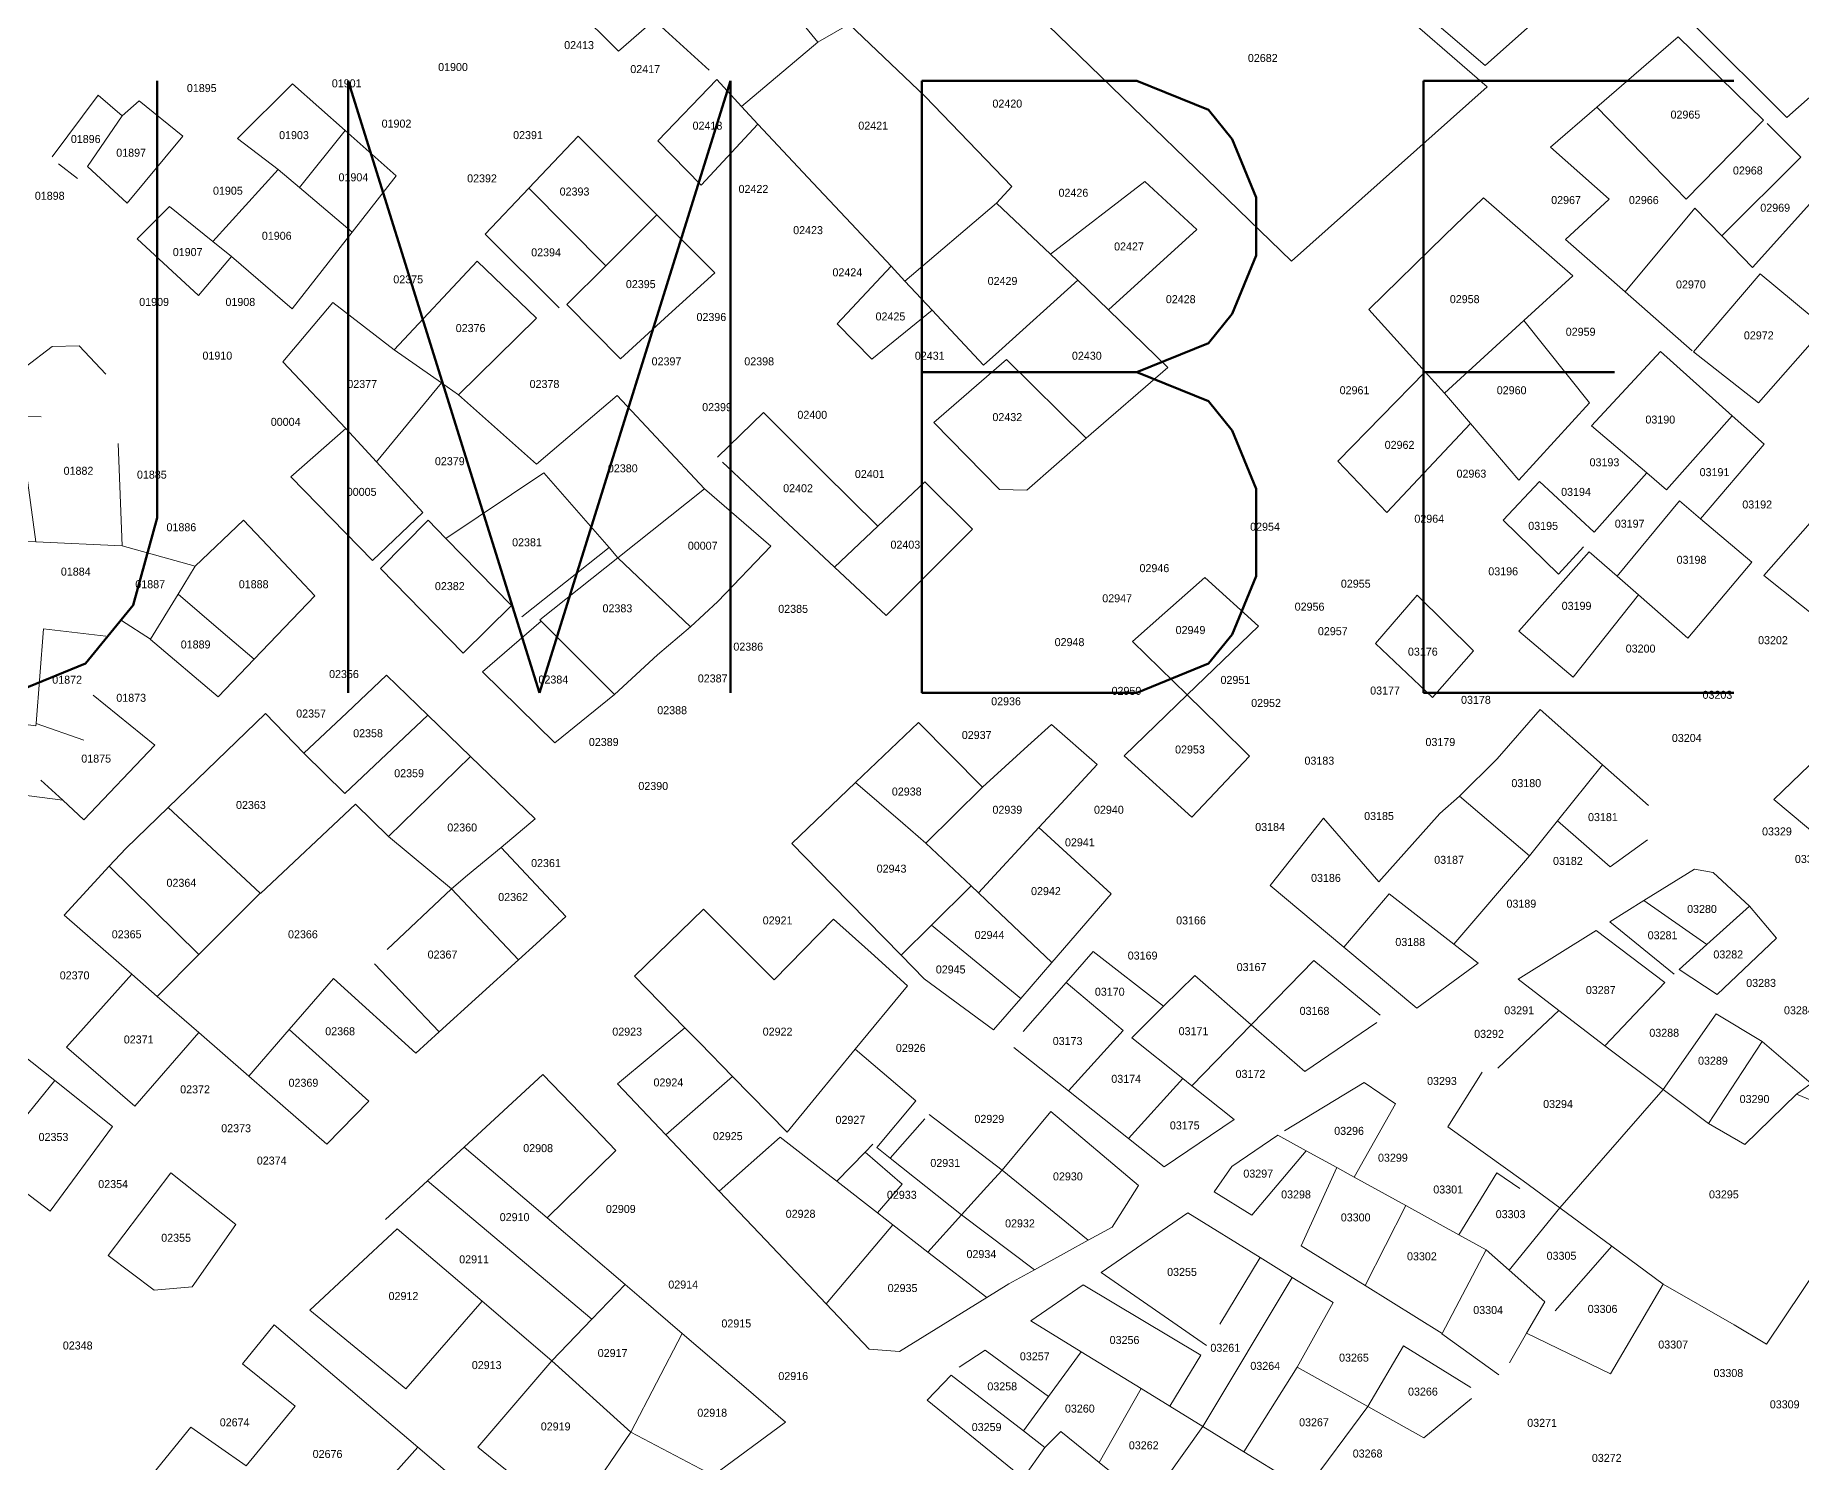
# Model space of a CAD drawing. Header units: metres. Extents: x 245232 to 248406, y 1633796 to 1637634.
# Drawn here: x 246231.2 to 246562.3, y 1635206.1 to 1635473.6 of the extents above; entities that cross this region are included whole.
import ezdxf
from ezdxf.enums import TextEntityAlignment as Align

# ---------------------------------------------------------------- set-up
doc = ezdxf.new("R2010")
doc.units = ezdxf.units.M
doc.header["$MEASUREMENT"] = 0
doc.layers.add('historique_numero_parcelle', color=7, linetype='Continuous')
doc.layers.add('LIMITES_PARCELLES', color=7, linetype='Continuous', lineweight=0, true_color=0xffffff)
doc.layers.add('Nom_Commune', color=7, linetype='Continuous', lineweight=0)
doc.styles.add('Style-FANCY', font='FANCY.shx')
doc.styles.add('Style-STANDARD', font='STANDARD.shx')

msp = doc.modelspace()

# ---------------------------------------------------------------- linework, layer by layer
at = {"layer": 'limites_parcelles'}
for p, q in [((246454.616, 1635506.198), (246503.353, 1635463.97)), ((246368.009, 1635484.478), (246377.871, 1635472.339)), ((246503.009, 1635467.965), (246483.877, 1635484.348)), ((246340.552, 1635470.649), (246332.351, 1635478.788)), ((246347.233, 1635476.467), (246340.552, 1635470.649)), ((246357.551, 1635467.101), (246347.233, 1635476.467)), ((246377.871, 1635472.339), (246383.789, 1635475.715)), ((246383.789, 1635475.715), (246398.033, 1635462.179)), ((246466.681, 1635431.267), (246421.011, 1635475.486)), ((246513.177, 1635477.01), (246503.009, 1635467.965)), ((246559.541, 1635458.215), (246542.33, 1635475.333)), ((246363.584, 1635460.274), (246377.871, 1635472.339)), ((246523.89, 1635460.14), (246539.155, 1635473.349)), ((246539.155, 1635473.349), (246547.014, 1635465.677)), ((246575.517, 1635472.459), (246559.541, 1635458.215)), ((246269.146, 1635454.296), (246279.409, 1635464.55)), ((246279.409, 1635464.55), (246289.28, 1635455.801)), ((246347.885, 1635453.869), (246358.98, 1635465.354)), ((246358.98, 1635465.354), (246363.584, 1635460.274)), ((246547.014, 1635465.677), (246555.168, 1635457.717)), ((246234.415, 1635450.864), (246243.014, 1635462.374)), ((246243.014, 1635462.374), (246247.512, 1635458.537)), ((246247.512, 1635458.537), (246250.687, 1635461.315)), ((246250.687, 1635461.315), (246258.889, 1635454.701)), ((246398.033, 1635462.179), (246414.252, 1635445.26)), ((246503.353, 1635463.97), (246466.681, 1635431.267)), ((246241.03, 1635449.012), (246247.512, 1635458.537)), ((246366.66, 1635456.991), (246363.584, 1635460.274)), ((246515.247, 1635452.662), (246523.89, 1635460.14)), ((246532.401, 1635451.386), (246523.89, 1635460.14)), ((246555.168, 1635457.717), (246540.666, 1635442.885)), ((246258.889, 1635454.701), (246248.438, 1635442.133)), ((246276.739, 1635448.498), (246269.146, 1635454.296)), ((246280.775, 1635445.085), (246289.28, 1635455.801)), ((246289.28, 1635455.801), (246298.848, 1635447.258)), ((246323.708, 1635444.955), (246332.952, 1635454.695)), ((246332.952, 1635454.695), (246347.702, 1635439.945)), ((246366.66, 1635456.991), (246356.042, 1635445.548)), ((246377.049, 1635445.903), (246366.66, 1635456.991)), ((246555.823, 1635457.077), (246562.132, 1635450.799)), ((246356.042, 1635445.548), (246347.885, 1635453.869)), ((246526.21, 1635442.91), (246515.247, 1635452.662)), ((246540.666, 1635442.885), (246532.401, 1635451.386)), ((246239.127, 1635446.769), (246235.606, 1635449.542)), ((246248.438, 1635442.133), (246241.03, 1635449.012)), ((246264.521, 1635434.975), (246276.739, 1635448.498)), ((246276.739, 1635448.498), (246280.775, 1635445.085)), ((246562.132, 1635450.799), (246547.31, 1635436.051)), ((246280.775, 1635445.085), (246290.633, 1635436.75)), ((246298.848, 1635447.258), (246290.633, 1635436.75)), ((246315.559, 1635436.369), (246323.708, 1635444.955)), ((246323.708, 1635444.955), (246338.157, 1635430.435)), ((246385.135, 1635437.271), (246377.049, 1635445.903)), ((246414.252, 1635445.26), (246411.368, 1635442.177)), ((246421.488, 1635432.584), (246439.206, 1635446.194)), ((246439.206, 1635446.194), (246448.958, 1635437.231)), ((246553.091, 1635430.104), (246567.199, 1635445.756)), ((246250.309, 1635435.476), (246256.4, 1635441.561)), ((246256.4, 1635441.561), (246264.521, 1635434.975)), ((246394.223, 1635427.572), (246411.368, 1635442.177)), ((246411.368, 1635442.177), (246421.488, 1635432.584)), ((246495.369, 1635436.088), (246502.642, 1635443.186)), ((246502.642, 1635443.186), (246519.416, 1635428.518)), ((246518.065, 1635435.348), (246526.21, 1635442.91)), ((246529.224, 1635425.537), (246542.293, 1635441.211)), ((246542.293, 1635441.211), (246547.31, 1635436.051)), ((246347.702, 1635439.945), (246338.157, 1635430.435)), ((246347.702, 1635439.945), (246347.704, 1635439.946)), ((246347.704, 1635439.946), (246358.577, 1635429.131)), ((246261.848, 1635424.878), (246250.309, 1635435.476)), ((246264.521, 1635434.975), (246268.007, 1635432.147)), ((246290.633, 1635436.75), (246279.37, 1635422.341)), ((246329.414, 1635422.514), (246315.559, 1635436.369)), ((246391.63, 1635430.339), (246385.135, 1635437.271)), ((246448.958, 1635437.231), (246432.35, 1635422.157)), ((246481.162, 1635422.223), (246495.369, 1635436.088)), ((246529.224, 1635425.537), (246518.065, 1635435.348)), ((246547.31, 1635436.051), (246553.091, 1635430.104)), ((246268.007, 1635432.147), (246261.848, 1635424.878)), ((246279.37, 1635422.341), (246268.007, 1635432.147)), ((246298.487, 1635414.684), (246314.033, 1635431.283)), ((246314.033, 1635431.283), (246325.165, 1635420.621)), ((246421.488, 1635432.584), (246426.608, 1635427.731)), ((246330.843, 1635423.149), (246338.157, 1635430.435)), ((246358.577, 1635429.131), (246349.919, 1635421.211)), ((246381.504, 1635419.573), (246391.63, 1635430.339)), ((246394.223, 1635427.572), (246391.63, 1635430.339)), ((246426.608, 1635427.731), (246411.805, 1635414.34)), ((246426.608, 1635427.731), (246432.35, 1635422.157)), ((246519.416, 1635428.518), (246510.244, 1635420.14)), ((246542.038, 1635414.292), (246554.495, 1635428.942)), ((246554.495, 1635428.942), (246564.078, 1635421.007)), ((246399.343, 1635422.088), (246394.223, 1635427.572)), ((246541.8, 1635414.479), (246529.224, 1635425.537)), ((246277.631, 1635412.423), (246286.998, 1635423.533)), ((246286.998, 1635423.533), (246298.487, 1635414.684)), ((246340.912, 1635412.971), (246330.843, 1635423.149)), ((246349.919, 1635421.211), (246340.912, 1635412.971)), ((246399.343, 1635422.088), (246388.041, 1635412.905)), ((246408.972, 1635411.777), (246399.343, 1635422.088)), ((246432.35, 1635422.157), (246443.47, 1635411.364)), ((246491.733, 1635410.548), (246481.162, 1635422.223)), ((246325.165, 1635420.621), (246310.552, 1635406.271)), ((246388.041, 1635412.905), (246381.504, 1635419.573)), ((246510.244, 1635420.14), (246495.359, 1635406.543)), ((246510.244, 1635420.14), (246522.514, 1635404.758)), ((246566.669, 1635418.861), (246554.188, 1635404.768)), ((246215.63, 1635400.99), (246234.416, 1635415.278)), ((246234.416, 1635415.278), (246239.443, 1635415.41)), ((246239.443, 1635415.41), (246244.433, 1635410.12)), ((246298.487, 1635414.684), (246307.354, 1635408.501)), ((246289.439, 1635399.921), (246277.631, 1635412.423)), ((246399.651, 1635401.061), (246413.276, 1635412.882)), ((246411.805, 1635414.34), (246408.972, 1635411.777)), ((246413.276, 1635412.882), (246428.202, 1635398.092)), ((246443.47, 1635411.364), (246428.202, 1635398.092)), ((246522.881, 1635400.457), (246535.847, 1635414.347)), ((246535.847, 1635414.347), (246549.293, 1635402.326)), ((246554.188, 1635404.768), (246542.038, 1635414.292)), ((246307.354, 1635408.501), (246295.194, 1635393.659)), ((246310.552, 1635406.271), (246307.354, 1635408.501)), ((246475.334, 1635393.838), (246491.733, 1635410.548)), ((246495.359, 1635406.543), (246491.733, 1635410.548)), ((246310.552, 1635406.271), (246325.157, 1635393.253)), ((246325.157, 1635393.253), (246340.315, 1635406.11)), ((246340.315, 1635406.11), (246356.666, 1635388.648)), ((246500.21, 1635400.855), (246495.359, 1635406.543)), ((246522.514, 1635404.758), (246509.261, 1635390.242)), ((246229.722, 1635402.183), (246232.358, 1635402.098)), ((246359.097, 1635394.588), (246367.717, 1635402.952)), ((246367.717, 1635402.952), (246378.917, 1635391.744)), ((246549.293, 1635402.326), (246536.983, 1635388.444)), ((246549.293, 1635402.326), (246555.249, 1635397.001)), ((246228.67, 1635398.492), (246231.316, 1635378.701)), ((246279.109, 1635390.882), (246289.439, 1635399.921)), ((246295.194, 1635393.659), (246289.439, 1635399.921)), ((246411.964, 1635388.499), (246399.651, 1635401.061)), ((246428.202, 1635398.092), (246417.044, 1635388.394)), ((246500.21, 1635400.855), (246484.518, 1635384.17)), ((246509.261, 1635390.242), (246500.21, 1635400.855)), ((246533.254, 1635391.621), (246522.881, 1635400.457)), ((246246.761, 1635397.103), (246247.529, 1635377.92)), ((246555.249, 1635397.001), (246543.364, 1635383.008)), ((246295.194, 1635393.659), (246303.885, 1635384.204)), ((246308.202, 1635379.325), (246326.561, 1635391.643)), ((246326.561, 1635391.643), (246338.761, 1635377.649)), ((246370.427, 1635383.893), (246360.053, 1635393.622)), ((246378.917, 1635391.744), (246389.172, 1635381.633)), ((246484.518, 1635384.17), (246475.334, 1635393.838)), ((246523.432, 1635380.495), (246533.254, 1635391.621)), ((246536.983, 1635388.444), (246533.254, 1635391.621)), ((246294.46, 1635375.189), (246279.109, 1635390.882)), ((246340.444, 1635375.719), (246356.666, 1635388.648)), ((246356.666, 1635388.648), (246369.101, 1635377.858)), ((246389.172, 1635381.633), (246397.963, 1635389.955)), ((246397.963, 1635389.955), (246406.884, 1635381.08)), ((246417.044, 1635388.394), (246411.964, 1635388.499)), ((246506.376, 1635382.777), (246513.133, 1635390.015)), ((246513.133, 1635390.015), (246523.432, 1635380.495)), ((246527.708, 1635372.237), (246539.395, 1635386.389)), ((246539.395, 1635386.389), (246543.364, 1635383.008)), ((246555.183, 1635372.36), (246567.994, 1635386.962)), ((246261.181, 1635374.11), (246270.234, 1635382.775)), ((246270.234, 1635382.775), (246274.791, 1635377.946)), ((246303.885, 1635384.204), (246294.46, 1635375.189)), ((246295.908, 1635373.709), (246304.837, 1635382.776)), ((246304.837, 1635382.776), (246308.202, 1635379.325)), ((246381.042, 1635373.938), (246370.427, 1635383.893)), ((246389.172, 1635381.633), (246381.042, 1635373.938)), ((246516.697, 1635372.61), (246506.376, 1635382.777)), ((246543.364, 1635383.008), (246552.938, 1635374.853)), ((246231.316, 1635378.701), (246218.144, 1635378.765)), ((246247.529, 1635377.92), (246231.316, 1635378.701)), ((246308.202, 1635379.325), (246320.471, 1635366.74)), ((246406.884, 1635381.08), (246390.692, 1635364.888)), ((246247.529, 1635377.92), (246261.181, 1635374.11)), ((246274.791, 1635377.946), (246283.628, 1635368.579)), ((246338.761, 1635377.649), (246322.391, 1635364.667)), ((246325.792, 1635364.043), (246340.444, 1635375.719)), ((246340.444, 1635375.719), (246338.761, 1635377.649)), ((246340.444, 1635375.719), (246354.05, 1635362.773)), ((246369.101, 1635377.858), (246359.13, 1635367.536)), ((246509.275, 1635361.965), (246522.469, 1635376.825)), ((246521.421, 1635377.743), (246516.697, 1635372.61)), ((246522.469, 1635376.825), (246527.708, 1635372.237)), ((246552.938, 1635374.853), (246540.979, 1635360.616)), ((246261.181, 1635374.11), (246258.007, 1635368.906)), ((246311.423, 1635357.85), (246295.908, 1635373.709)), ((246390.692, 1635364.888), (246381.042, 1635373.938)), ((246442.907, 1635365.377), (246450.41, 1635372.023)), ((246450.41, 1635372.023), (246460.505, 1635362.918)), ((246527.708, 1635372.237), (246531.71, 1635368.732)), ((246571.499, 1635359.398), (246555.183, 1635372.36)), ((246258.007, 1635368.906), (246252.845, 1635360.445)), ((246258.007, 1635368.906), (246266.011, 1635362.023)), ((246283.628, 1635368.579), (246272.227, 1635356.678)), ((246482.44, 1635359.665), (246490.226, 1635368.68)), ((246490.226, 1635368.68), (246500.803, 1635358.282)), ((246531.71, 1635368.732), (246519.448, 1635353.324)), ((246540.979, 1635360.616), (246531.71, 1635368.732)), ((246320.471, 1635366.74), (246311.423, 1635357.85)), ((246359.13, 1635367.536), (246354.05, 1635362.773)), ((246436.861, 1635360.021), (246442.907, 1635365.377)), ((246231.365, 1635344.663), (246232.765, 1635362.367)), ((246232.765, 1635362.367), (246244.47, 1635361.038)), ((246252.845, 1635360.445), (246247.38, 1635363.949)), ((246266.011, 1635362.023), (246272.227, 1635356.678)), ((246315.074, 1635354.357), (246326.017, 1635363.818)), ((246326.017, 1635363.818), (246325.792, 1635364.043)), ((246326.017, 1635363.818), (246339.762, 1635350.073)), ((246354.05, 1635362.773), (246347.859, 1635357.534)), ((246460.505, 1635362.918), (246447.117, 1635349.99)), ((246519.448, 1635353.324), (246509.275, 1635361.965)), ((246252.82, 1635360.404), (246252.845, 1635360.445)), ((246265.504, 1635349.661), (246252.82, 1635360.404)), ((246447.117, 1635349.99), (246436.861, 1635360.021)), ((246493.085, 1635349.55), (246482.44, 1635359.665)), ((246500.803, 1635358.282), (246493.085, 1635349.55)), ((246272.227, 1635356.678), (246265.504, 1635349.661)), ((246347.859, 1635357.534), (246339.762, 1635350.073)), ((246289.634, 1635346.669), (246297.086, 1635353.692)), ((246297.086, 1635353.692), (246304.829, 1635346.206)), ((246328.626, 1635341.015), (246315.074, 1635354.357)), ((246242.101, 1635349.947), (246253.634, 1635340.573)), ((246339.762, 1635350.073), (246328.626, 1635341.015)), ((246435.331, 1635338.609), (246447.117, 1635349.99)), ((246447.117, 1635349.99), (246453.095, 1635344.142)), ((246217.144, 1635346.157), (246231.328, 1635344.189)), ((246256.136, 1635328.913), (246274.385, 1635346.519)), ((246274.385, 1635346.519), (246281.567, 1635339.066)), ((246281.567, 1635339.066), (246289.634, 1635346.669)), ((246304.829, 1635346.206), (246289.231, 1635331.531)), ((246304.829, 1635346.206), (246312.822, 1635338.477)), ((246505.246, 1635337.994), (246513.27, 1635347.29)), ((246513.27, 1635347.29), (246524.978, 1635336.923)), ((246231.328, 1635344.189), (246231.365, 1635344.663)), ((246240.305, 1635341.54), (246231.365, 1635344.663)), ((246384.99, 1635333.598), (246396.738, 1635344.834)), ((246396.738, 1635344.834), (246408.752, 1635332.702)), ((246417.28, 1635340.448), (246421.671, 1635344.437)), ((246421.671, 1635344.437), (246430.245, 1635336.95)), ((246453.095, 1635344.142), (246458.81, 1635338.552)), ((246253.634, 1635340.573), (246240.315, 1635326.581)), ((246289.231, 1635331.531), (246281.567, 1635339.066)), ((246312.822, 1635338.477), (246297.442, 1635323.456)), ((246312.822, 1635338.477), (246324.946, 1635326.754)), ((246408.752, 1635332.702), (246417.28, 1635340.448)), ((246448.018, 1635327.081), (246435.331, 1635338.609)), ((246458.81, 1635338.552), (246448.018, 1635327.081)), ((246557.092, 1635330.395), (246567.078, 1635340.043)), ((246430.245, 1635336.95), (246423.487, 1635329.641)), ((246498.183, 1635331.049), (246505.246, 1635337.994)), ((246516.549, 1635326.378), (246524.978, 1635336.923)), ((246524.978, 1635336.923), (246533.584, 1635329.303)), ((246236.372, 1635330.248), (246223.707, 1635331.933)), ((246236.372, 1635330.248), (246232.281, 1635334.053)), ((246373.056, 1635322.183), (246384.99, 1635333.598)), ((246393.85, 1635325.952), (246384.99, 1635333.598)), ((246408.752, 1635332.702), (246398.169, 1635322.224)), ((246240.315, 1635326.581), (246236.372, 1635330.248)), ((246248.187, 1635321.245), (246256.136, 1635328.913)), ((246256.136, 1635328.913), (246273.353, 1635312.86)), ((246273.412, 1635312.805), (246291.238, 1635329.557)), ((246291.238, 1635329.557), (246297.442, 1635323.456)), ((246423.487, 1635329.641), (246419.347, 1635325.162)), ((246494.452, 1635327.795), (246498.183, 1635331.049)), ((246498.183, 1635331.049), (246511.307, 1635319.818)), ((246570.817, 1635318.894), (246557.092, 1635330.395)), ((246324.946, 1635326.754), (246318.538, 1635321.423)), ((246398.169, 1635322.224), (246393.85, 1635325.952)), ((246407.998, 1635312.886), (246419.347, 1635325.162)), ((246419.347, 1635325.162), (246432.885, 1635312.713)), ((246462.684, 1635314.278), (246472.702, 1635326.881)), ((246472.702, 1635326.881), (246483.032, 1635314.996)), ((246483.032, 1635314.996), (246494.452, 1635327.795)), ((246516.549, 1635326.378), (246511.307, 1635319.818)), ((246526.429, 1635317.807), (246516.549, 1635326.378)), ((246297.442, 1635323.456), (246309.216, 1635313.666)), ((246380.672, 1635314.372), (246373.056, 1635322.183)), ((246406.61, 1635314.205), (246398.169, 1635322.224)), ((246533.426, 1635322.874), (246526.429, 1635317.807)), ((246245.098, 1635317.902), (246248.187, 1635321.245)), ((246318.538, 1635321.423), (246312.263, 1635316.201)), ((246318.538, 1635321.423), (246330.694, 1635308.457)), ((246511.307, 1635319.818), (246497.08, 1635303.302)), ((246236.629, 1635308.734), (246245.098, 1635317.902)), ((246261.856, 1635301.363), (246245.098, 1635317.902)), ((246312.263, 1635316.201), (246309.216, 1635313.666)), ((246532.748, 1635311.471), (246542.19, 1635317.372)), ((246542.19, 1635317.372), (246545.682, 1635316.737)), ((246545.682, 1635316.737), (246552.509, 1635310.387)), ((246261.856, 1635301.363), (246273.353, 1635312.86)), ((246273.353, 1635312.86), (246273.412, 1635312.805)), ((246309.216, 1635313.666), (246297.196, 1635302.279)), ((246321.81, 1635300.381), (246309.216, 1635313.666)), ((246393.491, 1635301.224), (246380.672, 1635314.372)), ((246406.61, 1635314.205), (246399.199, 1635306.872)), ((246407.998, 1635312.886), (246406.61, 1635314.205)), ((246410.869, 1635310.159), (246407.998, 1635312.886)), ((246432.885, 1635312.713), (246421.755, 1635299.862)), ((246476.462, 1635302.749), (246462.684, 1635314.278)), ((246485.005, 1635312.726), (246476.462, 1635302.749)), ((246497.08, 1635303.302), (246485.005, 1635312.726)), ((246249.352, 1635297.65), (246236.629, 1635308.734)), ((246343.539, 1635297.274), (246356.465, 1635309.85)), ((246356.465, 1635309.85), (246369.686, 1635296.626)), ((246421.755, 1635299.862), (246410.869, 1635310.159)), ((246526.313, 1635307.448), (246532.748, 1635311.471)), ((246532.748, 1635311.471), (246539.956, 1635306.41)), ((246552.509, 1635310.387), (246544.526, 1635303.202)), ((246552.509, 1635310.387), (246557.558, 1635304.398)), ((246330.694, 1635308.457), (246325.086, 1635303.359)), ((246369.686, 1635296.626), (246380.853, 1635307.974)), ((246380.853, 1635307.974), (246387.876, 1635301.653)), ((246399.199, 1635306.872), (246393.491, 1635301.224)), ((246415.926, 1635293.132), (246399.199, 1635306.872)), ((246509.148, 1635296.721), (246523.798, 1635305.877)), ((246523.798, 1635305.877), (246536.634, 1635296.099)), ((246538.379, 1635297.67), (246526.313, 1635307.448)), ((246539.956, 1635306.41), (246544.526, 1635303.202)), ((246325.086, 1635303.359), (246321.81, 1635300.381)), ((246424.42, 1635296.108), (246429.526, 1635301.924)), ((246429.526, 1635301.924), (246442.719, 1635291.655)), ((246490.166, 1635291.282), (246476.462, 1635302.749)), ((246497.08, 1635303.302), (246501.685, 1635299.708)), ((246539.327, 1635298.523), (246544.526, 1635303.202)), ((246557.558, 1635304.398), (246546.476, 1635293.877)), ((246254.096, 1635293.516), (246261.856, 1635301.363)), ((246294.815, 1635299.58), (246306.908, 1635286.834)), ((246321.81, 1635300.381), (246306.908, 1635286.834)), ((246387.876, 1635301.653), (246394.706, 1635295.507)), ((246397.821, 1635296.783), (246393.491, 1635301.224)), ((246421.755, 1635299.862), (246415.926, 1635293.132)), ((246459.123, 1635288.191), (246470.855, 1635300.244)), ((246470.855, 1635300.244), (246483.287, 1635289.959)), ((246501.685, 1635299.708), (246490.166, 1635291.282)), ((246237.093, 1635283.985), (246249.352, 1635297.65)), ((246249.352, 1635297.65), (246254.096, 1635293.516)), ((246287.109, 1635296.884), (246278.792, 1635287.284)), ((246302.559, 1635282.88), (246287.109, 1635296.884)), ((246352.962, 1635287.639), (246343.539, 1635297.274)), ((246394.706, 1635295.507), (246384.921, 1635283.613)), ((246410.839, 1635287.258), (246397.821, 1635296.783)), ((246416.374, 1635286.943), (246424.42, 1635296.108)), ((246424.42, 1635296.108), (246435.105, 1635287.088)), ((246442.719, 1635291.655), (246448.549, 1635297.422)), ((246448.549, 1635297.422), (246459.123, 1635288.191)), ((246516.816, 1635290.854), (246509.148, 1635296.721)), ((246536.634, 1635296.099), (246525.42, 1635284.27)), ((246546.476, 1635293.877), (246539.327, 1635298.523)), ((246261.895, 1635286.721), (246254.096, 1635293.516)), ((246415.926, 1635293.132), (246410.839, 1635287.258)), ((246436.762, 1635285.762), (246442.719, 1635291.655)), ((246510.494, 1635284.9), (246516.816, 1635290.854)), ((246525.42, 1635284.27), (246516.816, 1635290.854)), ((246536.35, 1635276.062), (246546.3, 1635290.26)), ((246546.3, 1635290.26), (246554.891, 1635285.071)), ((246222.39, 1635287.643), (246234.86, 1635277.73)), ((246261.895, 1635286.721), (246249.87, 1635272.964)), ((246271.247, 1635278.574), (246261.895, 1635286.721)), ((246278.792, 1635287.284), (246271.247, 1635278.574)), ((246278.792, 1635287.284), (246293.721, 1635273.843)), ((246306.908, 1635286.834), (246302.559, 1635282.88)), ((246306.908, 1635286.834), (246306.908, 1635286.834)), ((246340.381, 1635277.089), (246352.962, 1635287.639)), ((246352.962, 1635287.639), (246355.815, 1635284.723)), ((246435.105, 1635287.088), (246424.864, 1635275.795)), ((246446.335, 1635278.104), (246436.762, 1635285.762)), ((246459.123, 1635288.191), (246448.003, 1635276.769)), ((246469.15, 1635279.438), (246459.123, 1635288.191)), ((246482.652, 1635288.61), (246469.15, 1635279.438)), ((246249.87, 1635272.964), (246237.093, 1635283.985)), ((246355.815, 1635284.723), (246361.913, 1635278.487)), ((246384.921, 1635283.613), (246377.515, 1635274.609)), ((246384.921, 1635283.613), (246396.263, 1635273.957)), ((246424.864, 1635275.795), (246414.627, 1635283.927)), ((246505.36, 1635280.065), (246510.494, 1635284.9)), ((246525.42, 1635284.27), (246536.35, 1635276.062)), ((246554.891, 1635285.071), (246551.232, 1635279.447)), ((246554.891, 1635285.071), (246564.107, 1635277.199)), ((246311.605, 1635265.257), (246326.383, 1635278.844)), ((246326.383, 1635278.844), (246333.323, 1635271.607)), ((246495.997, 1635269.064), (246502.423, 1635279.316)), ((246551.232, 1635279.447), (246544.867, 1635269.665)), ((246229.005, 1635270.468), (246234.86, 1635277.73)), ((246234.86, 1635277.73), (246245.687, 1635269.125)), ((246278.13, 1635272.578), (246271.247, 1635278.574)), ((246349.433, 1635267.545), (246340.381, 1635277.089)), ((246361.913, 1635278.487), (246349.433, 1635267.545)), ((246372.121, 1635268.051), (246361.913, 1635278.487)), ((246436.117, 1635266.856), (246424.864, 1635275.795)), ((246436.117, 1635266.856), (246446.335, 1635278.104)), ((246446.335, 1635278.104), (246446.335, 1635278.104)), ((246446.335, 1635278.104), (246448.003, 1635276.769)), ((246448.003, 1635276.769), (246455.909, 1635270.444)), ((246465.355, 1635268.318), (246480.277, 1635277.367)), ((246480.277, 1635277.367), (246486.177, 1635273.359)), ((246516.993, 1635253.872), (246536.35, 1635276.062)), ((246536.35, 1635276.062), (246544.867, 1635269.665)), ((246564.107, 1635277.199), (246561.353, 1635275.212)), ((246285.88, 1635265.825), (246278.13, 1635272.578)), ((246293.721, 1635273.843), (246285.88, 1635265.825)), ((246377.515, 1635274.609), (246372.121, 1635268.051)), ((246396.263, 1635273.957), (246388.948, 1635265.193)), ((246486.177, 1635273.359), (246478.447, 1635259.605)), ((246551.619, 1635265.739), (246561.353, 1635275.212)), ((246561.353, 1635275.212), (246567.074, 1635272.819)), ((246245.687, 1635269.125), (246234.007, 1635253.244)), ((246333.323, 1635271.607), (246340.021, 1635264.621)), ((246391.488, 1635263.183), (246397.98, 1635270.589)), ((246398.798, 1635271.342), (246412.443, 1635260.96)), ((246412.443, 1635260.96), (246421.577, 1635271.939)), ((246421.577, 1635271.939), (246437.985, 1635258.048)), ((246455.909, 1635270.444), (246442.806, 1635261.543)), ((246510.122, 1635258.952), (246495.997, 1635269.064)), ((246544.867, 1635269.665), (246551.619, 1635265.739)), ((246359.427, 1635257.009), (246349.433, 1635267.545)), ((246359.427, 1635257.009), (246370.851, 1635267.098)), ((246370.851, 1635267.098), (246379.599, 1635260.309)), ((246388.225, 1635265.789), (246386.794, 1635264.331)), ((246442.806, 1635261.543), (246436.117, 1635266.856)), ((246455.512, 1635261.65), (246464.119, 1635267.48)), ((246464.119, 1635267.48), (246469.451, 1635264.55)), ((246581.49, 1635266.788), (246555.684, 1635228.313)), ((246304.763, 1635258.968), (246311.605, 1635265.257)), ((246320.027, 1635258.081), (246311.605, 1635265.257)), ((246340.021, 1635264.621), (246327.147, 1635252.015)), ((246386.794, 1635264.331), (246381.442, 1635258.879)), ((246386.794, 1635264.331), (246386.794, 1635264.331)), ((246393.703, 1635258.287), (246386.794, 1635264.331)), ((246388.948, 1635265.193), (246391.488, 1635263.183)), ((246391.488, 1635263.183), (246404.844, 1635252.561)), ((246469.451, 1635264.55), (246459.248, 1635252.5)), ((246475.159, 1635261.412), (246469.451, 1635264.55)), ((246234.007, 1635253.244), (246222.299, 1635262.151)), ((246244.894, 1635244.962), (246256.639, 1635260.419)), ((246256.639, 1635260.419), (246268.825, 1635250.733)), ((246296.856, 1635251.698), (246304.763, 1635258.968)), ((246304.763, 1635258.968), (246335.57, 1635233.029)), ((246379.599, 1635260.309), (246381.442, 1635258.879)), ((246381.442, 1635258.879), (246389.096, 1635252.939)), ((246412.443, 1635260.96), (246409.589, 1635257.806)), ((246428.58, 1635247.807), (246412.443, 1635260.96)), ((246452.179, 1635256.888), (246455.512, 1635261.65)), ((246468.521, 1635246.744), (246475.159, 1635261.412)), ((246475.159, 1635261.412), (246478.447, 1635259.605)), ((246478.447, 1635259.605), (246488.082, 1635254.309)), ((246498.048, 1635248.832), (246505.165, 1635260.459)), ((246505.165, 1635260.459), (246509.487, 1635257.523)), ((246516.993, 1635253.872), (246510.122, 1635258.952)), ((246327.147, 1635252.015), (246320.027, 1635258.081)), ((246368.137, 1635247.825), (246359.427, 1635257.009)), ((246389.096, 1635252.939), (246393.703, 1635258.287)), ((246409.589, 1635257.806), (246404.844, 1635252.561)), ((246437.985, 1635258.048), (246433.064, 1635250.269)), ((246459.248, 1635252.5), (246452.179, 1635256.888)), ((246389.096, 1635252.939), (246391.96, 1635250.716)), ((246404.844, 1635252.561), (246398.548, 1635245.603)), ((246404.844, 1635252.561), (246418.53, 1635242.287)), ((246430.987, 1635241.739), (246447.257, 1635252.919)), ((246447.257, 1635252.919), (246460.793, 1635244.57)), ((246488.082, 1635254.309), (246480.466, 1635239.33)), ((246488.082, 1635254.309), (246498.048, 1635248.832)), ((246507.477, 1635242.199), (246516.993, 1635253.872)), ((246526.692, 1635246.7), (246516.993, 1635253.872)), ((246268.825, 1635250.733), (246260.622, 1635239.092)), ((246282.7, 1635234.698), (246299.078, 1635249.952)), ((246299.078, 1635249.952), (246314.983, 1635236.383)), ((246327.147, 1635252.015), (246341.817, 1635239.516)), ((246379.451, 1635235.898), (246391.96, 1635250.716)), ((246398.548, 1635245.603), (246391.96, 1635250.716)), ((246433.064, 1635250.269), (246428.58, 1635247.807)), ((246379.451, 1635235.898), (246368.137, 1635247.825)), ((246428.58, 1635247.807), (246424.502, 1635245.568)), ((246480.466, 1635239.33), (246468.521, 1635246.744)), ((246494.916, 1635230.36), (246503.156, 1635246.024)), ((246498.048, 1635248.832), (246503.156, 1635246.024)), ((246503.156, 1635246.024), (246507.477, 1635242.199)), ((246516.067, 1635234.594), (246526.692, 1635246.7)), ((246536.316, 1635239.584), (246526.692, 1635246.7)), ((246253.479, 1635238.43), (246244.894, 1635244.962)), ((246398.548, 1635245.603), (246409.552, 1635237.063)), ((246424.502, 1635245.568), (246418.53, 1635242.287)), ((246460.793, 1635244.57), (246453.216, 1635232.104)), ((246460.793, 1635244.57), (246466.817, 1635240.855)), ((246260.622, 1635239.092), (246253.479, 1635238.43)), ((246335.57, 1635233.029), (246341.817, 1635239.516)), ((246341.817, 1635239.516), (246344.429, 1635237.269)), ((246413.696, 1635239.633), (246409.552, 1635237.063)), ((246418.53, 1635242.287), (246413.696, 1635239.633)), ((246417.846, 1635232.709), (246427.662, 1635239.454)), ((246427.662, 1635239.454), (246449.668, 1635226.267)), ((246450.76, 1635228.064), (246430.987, 1635241.739)), ((246450.032, 1635212.92), (246466.817, 1635240.855)), ((246466.817, 1635240.855), (246474.502, 1635236.115)), ((246494.916, 1635230.36), (246480.466, 1635239.33)), ((246507.477, 1635242.199), (246514.149, 1635236.293)), ((246536.316, 1635239.584), (246526.474, 1635222.757)), ((246549.651, 1635231.964), (246536.316, 1635239.584)), ((246314.983, 1635236.383), (246300.677, 1635219.939)), ((246328.059, 1635225.228), (246314.983, 1635236.383)), ((246344.429, 1635237.269), (246352.478, 1635230.346)), ((246387.502, 1635227.409), (246379.451, 1635235.898)), ((246409.552, 1635237.063), (246393.217, 1635226.933)), ((246474.502, 1635236.115), (246467.719, 1635224.021)), ((246514.149, 1635236.293), (246510.737, 1635230.365)), ((246300.677, 1635219.939), (246282.7, 1635234.698)), ((246335.57, 1635233.029), (246328.059, 1635225.228)), ((246427.272, 1635226.914), (246417.846, 1635232.709)), ((246270.048, 1635224.63), (246276.025, 1635231.965)), ((246276.025, 1635231.965), (246285.668, 1635223.735)), ((246342.875, 1635211.867), (246352.478, 1635230.346)), ((246352.478, 1635230.346), (246364.443, 1635220.055)), ((246494.867, 1635230.267), (246494.916, 1635230.36)), ((246505.519, 1635222.598), (246494.867, 1635230.267)), ((246510.737, 1635230.365), (246507.546, 1635224.823)), ((246526.474, 1635222.757), (246510.737, 1635230.365)), ((246555.684, 1635228.313), (246549.651, 1635231.964)), ((246393.217, 1635226.933), (246387.502, 1635227.409)), ((246404.395, 1635224.027), (246409.257, 1635227.179)), ((246409.257, 1635227.179), (246421.145, 1635218.497)), ((246421.145, 1635218.497), (246427.272, 1635226.914)), ((246427.272, 1635226.914), (246438.494, 1635220.014)), ((246449.668, 1635226.267), (246443.861, 1635216.714)), ((246481, 1635216.62), (246487.649, 1635228.007)), ((246487.649, 1635228.007), (246500.28, 1635220.217)), ((246279.927, 1635216.727), (246270.048, 1635224.63)), ((246285.668, 1635223.735), (246302.897, 1635209.028)), ((246314.187, 1635209.027), (246328.059, 1635225.228)), ((246342.875, 1635211.867), (246328.059, 1635225.228)), ((246398.362, 1635217.835), (246402.918, 1635222.511)), ((246402.918, 1635222.511), (246416.468, 1635212.072)), ((246467.719, 1635224.021), (246457.755, 1635208.172)), ((246467.719, 1635224.021), (246481, 1635216.62)), ((246364.443, 1635220.055), (246371.816, 1635213.714)), ((246430.633, 1635206.182), (246438.494, 1635220.014)), ((246438.494, 1635220.014), (246443.861, 1635216.714)), ((246270.744, 1635205.516), (246279.927, 1635216.727)), ((246416.356, 1635203.204), (246398.362, 1635217.835)), ((246416.468, 1635212.072), (246421.145, 1635218.497)), ((246443.861, 1635216.714), (246450.032, 1635212.92)), ((246481, 1635216.62), (246469.33, 1635200.935)), ((246491.493, 1635210.772), (246481, 1635216.62)), ((246500.439, 1635218.153), (246491.493, 1635210.772)), ((246245.625, 1635194.659), (246260.377, 1635212.763)), ((246260.377, 1635212.763), (246270.744, 1635205.516)), ((246371.816, 1635213.714), (246358.272, 1635203.737)), ((246443.236, 1635203.371), (246450.032, 1635212.92)), ((246450.032, 1635212.92), (246457.755, 1635208.172)), ((246331.519, 1635195.26), (246342.875, 1635211.867)), ((246358.272, 1635203.737), (246342.875, 1635211.867)), ((246416.468, 1635212.072), (246420.46, 1635208.996)), ((246423.423, 1635211.959), (246420.46, 1635208.996)), ((246430.633, 1635206.182), (246423.423, 1635211.959)), ((246288.598, 1635193.035), (246302.897, 1635209.028)), ((246302.897, 1635209.028), (246312.372, 1635200.941)), ((246317.176, 1635206.613), (246314.187, 1635209.027)), ((246331.519, 1635195.26), (246317.176, 1635206.613)), ((246420.46, 1635208.996), (246416.356, 1635203.204)), ((246439.856, 1635198.792), (246430.633, 1635206.182)), ((246466.307, 1635202.913), (246457.755, 1635208.172))]:
    msp.add_line(p, q, dxfattribs=at)

# ---------------------------------------------------------------- texts
at = {"layer": 'historique_numero_parcelle', "style": 'Style-FANCY'}
for s, p in [('02413', (246333.154, 1635471.778)), ('01900', (246309.523, 1635467.67)), ('02417', (246345.544, 1635467.286)), ('02682', (246461.296, 1635469.368)), ('01895', (246262.431, 1635463.731)), ('01901', (246289.592, 1635464.615)), ('02420', (246413.416, 1635460.818)), ('01902', (246298.929, 1635457.069)), ('02965', (246540.511, 1635458.756)), ('01896', (246240.679, 1635454.183)), ('01903', (246279.716, 1635454.913)), ('02391', (246323.577, 1635454.915)), ('02418', (246357.215, 1635456.686)), ('02421', (246388.278, 1635456.686)), ('01897', (246249.195, 1635451.616)), ('01904', (246290.849, 1635447.008)), ('02392', (246314.958, 1635446.804)), ('02968', (246552.208, 1635448.284)), ('01898', (246233.931, 1635443.542)), ('01905', (246267.327, 1635444.492)), ('02393', (246332.298, 1635444.34)), ('02422', (246365.833, 1635444.828)), ('02426', (246425.805, 1635444.109)), ('02967', (246518.143, 1635442.74)), ('02966', (246532.713, 1635442.74)), ('02969', (246557.338, 1635441.302)), ('02423', (246376.068, 1635437.102)), ('01906', (246276.484, 1635436.048)), ('02427', (246436.22, 1635434.047)), ('01907', (246259.785, 1635432.993)), ('02394', (246326.963, 1635432.944)), ('02375', (246301.122, 1635427.885)), ('02395', (246344.713, 1635426.989)), ('02424', (246383.43, 1635429.196)), ('02429', (246412.518, 1635427.579)), ('02970', (246541.537, 1635426.929)), ('01909', (246253.501, 1635423.65)), ('01908', (246269.661, 1635423.65)), ('02428', (246445.916, 1635424.166)), ('02958', (246499.143, 1635424.171)), ('02396', (246357.949, 1635420.829)), ('02425', (246391.51, 1635420.932)), ('02376', (246312.819, 1635418.748)), ('02959', (246520.869, 1635418.062)), ('02972', (246554.26, 1635417.381)), ('01910', (246265.352, 1635413.589)), ('02397', (246349.535, 1635412.513)), ('02398', (246366.908, 1635412.513)), ('02431', (246398.872, 1635413.565)), ('02430', (246428.319, 1635413.565)), ('02377', (246292.503, 1635408.276)), ('02378', (246326.67, 1635408.276)), ('02961', (246478.494, 1635407.102)), ('02960', (246507.941, 1635407.102)), ('02399', (246359.007, 1635403.933)), ('00004', (246278.157, 1635401.178)), ('02400', (246376.86, 1635402.496)), ('02432', (246413.416, 1635402.066)), ('03190', (246535.804, 1635401.605)), ('02962', (246486.933, 1635396.861)), ('01882', (246239.324, 1635392.004)), ('01885', (246253.073, 1635391.285)), ('02379', (246308.92, 1635393.8)), ('02380', (246341.343, 1635392.465)), ('02401', (246387.634, 1635391.408)), ('02963', (246500.4, 1635391.471)), ('03193', (246525.338, 1635393.597)), ('03191', (246545.962, 1635391.749)), ('00005', (246292.399, 1635388.057)), ('02402', (246374.192, 1635388.738)), ('03194', (246520.003, 1635388.053)), ('03192', (246553.965, 1635385.691)), ('01886', (246258.613, 1635381.429)), ('02954', (246461.718, 1635381.523)), ('02964', (246492.499, 1635383.026)), ('03195', (246513.847, 1635381.687)), ('03197', (246530.058, 1635382.098)), ('02381', (246323.387, 1635378.605)), ('00007', (246356.321, 1635377.965)), ('02403', (246394.303, 1635378.164)), ('03198', (246541.652, 1635375.322)), ('01884', (246238.811, 1635373.113)), ('01887', (246252.765, 1635370.751)), ('01888', (246272.157, 1635370.751)), ('02946', (246440.98, 1635373.759)), ('02955', (246478.725, 1635370.846)), ('03196', (246506.357, 1635373.166)), ('02382', (246308.92, 1635370.391)), ('02947', (246434.002, 1635368.112)), ('02383', (246340.336, 1635366.233)), ('02385', (246373.272, 1635366.13)), ('02956', (246470.064, 1635366.542)), ('03199', (246520.106, 1635366.698)), ('02949', (246447.751, 1635362.157)), ('02957', (246474.42, 1635361.949)), ('01889', (246261.281, 1635359.458)), ('02386', (246364.858, 1635359.046)), ('02948', (246425.076, 1635359.899)), ('03176', (246491.293, 1635358.112)), ('03200', (246532.11, 1635358.689)), ('03202', (246556.921, 1635360.262)), ('01872', (246237.201, 1635352.852)), ('02356', (246289.082, 1635353.911)), ('02384', (246328.331, 1635352.886)), ('02387', (246358.189, 1635353.091)), ('02951', (246456.165, 1635352.814)), ('03177', (246484.213, 1635350.822)), ('01873', (246249.206, 1635349.464)), ('02936', (246413.178, 1635348.809)), ('02950', (246435.747, 1635350.761)), ('02952', (246461.911, 1635348.502)), ('03178', (246501.246, 1635349.077)), ('03203', (246546.507, 1635350.02)), ('02357', (246282.926, 1635346.519)), ('02388', (246350.596, 1635347.137)), ('02358', (246293.597, 1635342.823)), ('02389', (246337.771, 1635341.182)), ('02937', (246407.672, 1635342.496)), ('03179', (246494.576, 1635341.172)), ('03204', (246540.761, 1635341.935)), ('01875', (246242.639, 1635338.067)), ('02953', (246447.649, 1635339.775)), ('03183', (246471.901, 1635337.681)), ('02359', (246301.292, 1635335.328)), ('02390', (246347.053, 1635332.935)), ('02938', (246394.564, 1635331.896)), ('03180', (246510.685, 1635333.471)), ('02363', (246271.639, 1635329.373)), ('02939', (246413.418, 1635328.482)), ('02940', (246432.451, 1635328.482)), ('02360', (246311.244, 1635325.164)), ('03184', (246462.667, 1635325.258)), ('03185', (246483.085, 1635327.311)), ('03181', (246525.05, 1635327.106)), ('03329', (246557.664, 1635324.422)), ('02941', (246427.013, 1635322.373)), ('02361', (246326.943, 1635318.491)), ('03187', (246496.218, 1635319.098)), ('03182', (246518.483, 1635318.893)), ('03330', (246563.82, 1635319.259)), ('02364', (246258.609, 1635314.794)), ('02943', (246391.717, 1635317.445)), ('03186', (246473.132, 1635315.71)), ('02362', (246320.787, 1635312.125)), ('02942', (246420.651, 1635313.236)), ('02921', (246370.357, 1635307.743)), ('03166', (246447.846, 1635307.742)), ('03189', (246509.762, 1635310.884)), ('03280', (246543.616, 1635309.892)), ('02365', (246248.348, 1635305.144)), ('02366', (246281.387, 1635305.144)), ('02944', (246410.083, 1635305.022)), ('03281', (246536.229, 1635304.963)), ('02367', (246307.551, 1635301.345)), ('03169', (246438.773, 1635301.157)), ('03188', (246488.933, 1635303.698)), ('03282', (246548.541, 1635301.37)), ('02945', (246402.798, 1635298.554)), ('03167', (246459.191, 1635299)), ('02370', (246238.601, 1635297.443)), ('03287', (246524.635, 1635294.697)), ('03283', (246554.697, 1635296.031)), ('03170', (246432.616, 1635294.38)), ('03168', (246470.99, 1635290.787)), ('03291', (246509.347, 1635290.898)), ('03284', (246561.777, 1635290.898)), ('02371', (246250.605, 1635285.431)), ('02368', (246288.364, 1635286.971)), ('02923', (246342.167, 1635286.902)), ('02922', (246370.357, 1635286.902)), ('03173', (246424.716, 1635285.14)), ('03171', (246448.315, 1635286.988)), ('03292', (246503.703, 1635286.483)), ('03288', (246536.537, 1635286.688)), ('02926', (246395.315, 1635283.847)), ('03289', (246545.668, 1635281.452)), ('03174', (246435.695, 1635278.056)), ('03172', (246458.986, 1635278.98)), ('02372', (246261.174, 1635276.088)), ('02369', (246281.489, 1635277.32)), ('02924', (246349.887, 1635277.379)), ('03293', (246494.879, 1635277.654)), ('03294', (246516.631, 1635273.342)), ('03290', (246553.466, 1635274.266)), ('02373', (246268.869, 1635268.799)), ('02927', (246384.003, 1635270.372)), ('02929', (246410.039, 1635270.552)), ('03175', (246446.673, 1635269.329)), ('03296', (246477.475, 1635268.304)), ('02353', (246234.639, 1635267.159)), ('02908', (246325.477, 1635265.069)), ('02925', (246361.02, 1635267.318)), ('02374', (246275.538, 1635262.741)), ('02931', (246401.779, 1635262.287)), ('03299', (246485.683, 1635263.274)), ('02354', (246245.823, 1635258.33)), ('02930', (246424.763, 1635259.772)), ('03297', (246460.443, 1635260.296)), ('02933', (246393.641, 1635256.321)), ('03298', (246467.523, 1635256.395)), ('03301', (246496.046, 1635257.319)), ('03295', (246547.72, 1635256.401)), ('02910', (246321.065, 1635252.132)), ('02909', (246340.971, 1635253.672)), ('02928', (246374.666, 1635252.764)), ('03300', (246478.706, 1635252.083)), ('03303', (246507.743, 1635252.699)), ('02355', (246257.623, 1635248.268)), ('02932', (246415.785, 1635250.968)), ('02934', (246408.554, 1635245.216)), ('03305', (246517.286, 1635244.896)), ('02911', (246313.473, 1635244.227)), ('03255', (246446.16, 1635241.87)), ('03302', (246491.121, 1635244.793)), ('02914', (246352.667, 1635239.504)), ('02935', (246393.779, 1635238.85)), ('02912', (246300.237, 1635237.348)), ('03306', (246524.981, 1635234.937)), ('02915', (246362.62, 1635232.215)), ('03304', (246503.537, 1635234.732)), ('03256', (246435.386, 1635229.113)), ('02348', (246239.18, 1635228.081)), ('02917', (246339.431, 1635226.671)), ('03257', (246418.563, 1635226.055)), ('03261', (246454.269, 1635227.654)), ('03265', (246478.381, 1635225.806)), ('03307', (246538.217, 1635228.264)), ('02913', (246315.833, 1635224.412)), ('02916', (246373.291, 1635222.359)), ('03264', (246461.759, 1635224.266)), ('03308', (246548.563, 1635222.922)), ('03258', (246412.465, 1635220.423)), ('03266', (246491.309, 1635219.441)), ('02918', (246358.105, 1635215.48)), ('03260', (246427.006, 1635216.258)), ('03309', (246559.117, 1635217.055)), ('02674', (246268.59, 1635213.683)), ('02919', (246328.761, 1635212.913)), ('03259', (246409.534, 1635212.796)), ('03267', (246470.891, 1635213.691)), ('03271', (246513.656, 1635213.588)), ('03262', (246438.981, 1635209.379)), ('02676', (246286.007, 1635207.754)), ('03268', (246480.946, 1635207.839)), ('03272', (246525.763, 1635207.018))]:
    msp.add_text(s, height=1.5, dxfattribs=at).set_placement(p, align=Align.MIDDLE_CENTER)
at = {"layer": 'Nom_Commune', "color": 121, "linetype": 'Continuous', "lineweight": 70, "style": 'Style-STANDARD'}
msp.add_text('YEUMBEUL NORD', height=114.67262, dxfattribs=at).set_placement((246007.805, 1635350.422))
at = {"layer": 'Nom_Commune', "style": 'Style-STANDARD'}
msp.add_text('YEUMBEUL NORD', height=114.67262, dxfattribs=at).set_placement((246007.805, 1635350.422))

doc.saveas('drawing.dxf')
